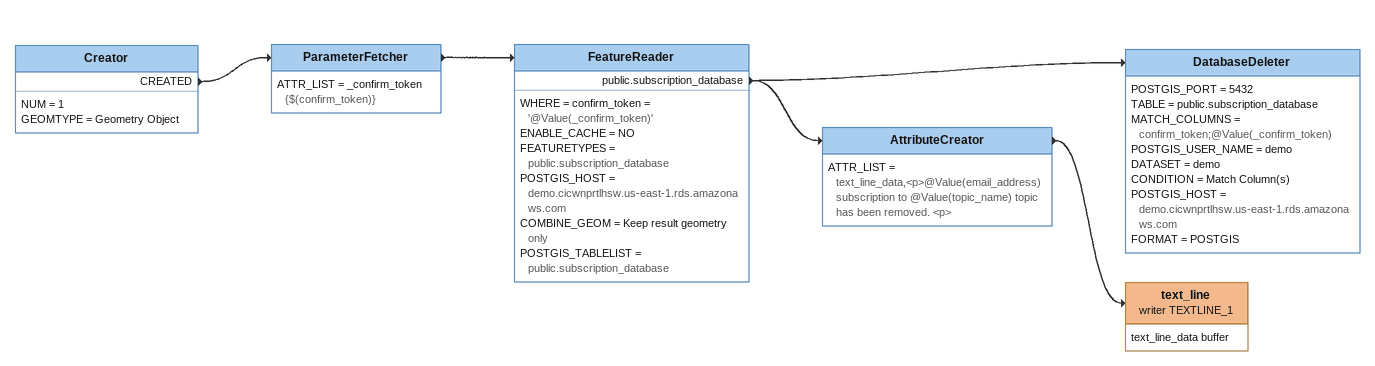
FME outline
Creator
    NUM = 1
    GEOMTYPE = Geometry Object
    CREATED -> ParameterFetcher
ParameterFetcher
    ATTR_LIST = _confirm_token {$(confirm_token)}
    -> FeatureReader
FeatureReader
    WHERE = confirm_token = '@Value(_confirm_token)'
    ENABLE_CACHE = NO
    FEATURETYPES = public.subscription_database
    POSTGIS_HOST = demo.cicwnprtlhsw.us-east-1.rds.amazonaws.com
    COMBINE_GEOM = Keep result geometry only
    POSTGIS_TABLELIST = public.subscription_database
    public.subscription_database -> DatabaseDeleter
    public.subscription_database -> AttributeCreator
DatabaseDeleter
    POSTGIS_PORT = 5432
    TABLE = public.subscription_database
    MATCH_COLUMNS = confirm_token;@Value(_confirm_token)
    POSTGIS_USER_NAME = demo
    DATASET = demo
    CONDITION = Match Column(s)
    POSTGIS_HOST = demo.cicwnprtlhsw.us-east-1.rds.amazonaws.com
    FORMAT = POSTGIS
AttributeCreator
    ATTR_LIST = text_line_data,<p>@Value(email_address) subscription to @Value(topic_name) topic has been removed. <p>
    -> text_line (writer TEXTLINE_1)
text_line (writer TEXTLINE_1)
    attributes: text_line_data buffer
